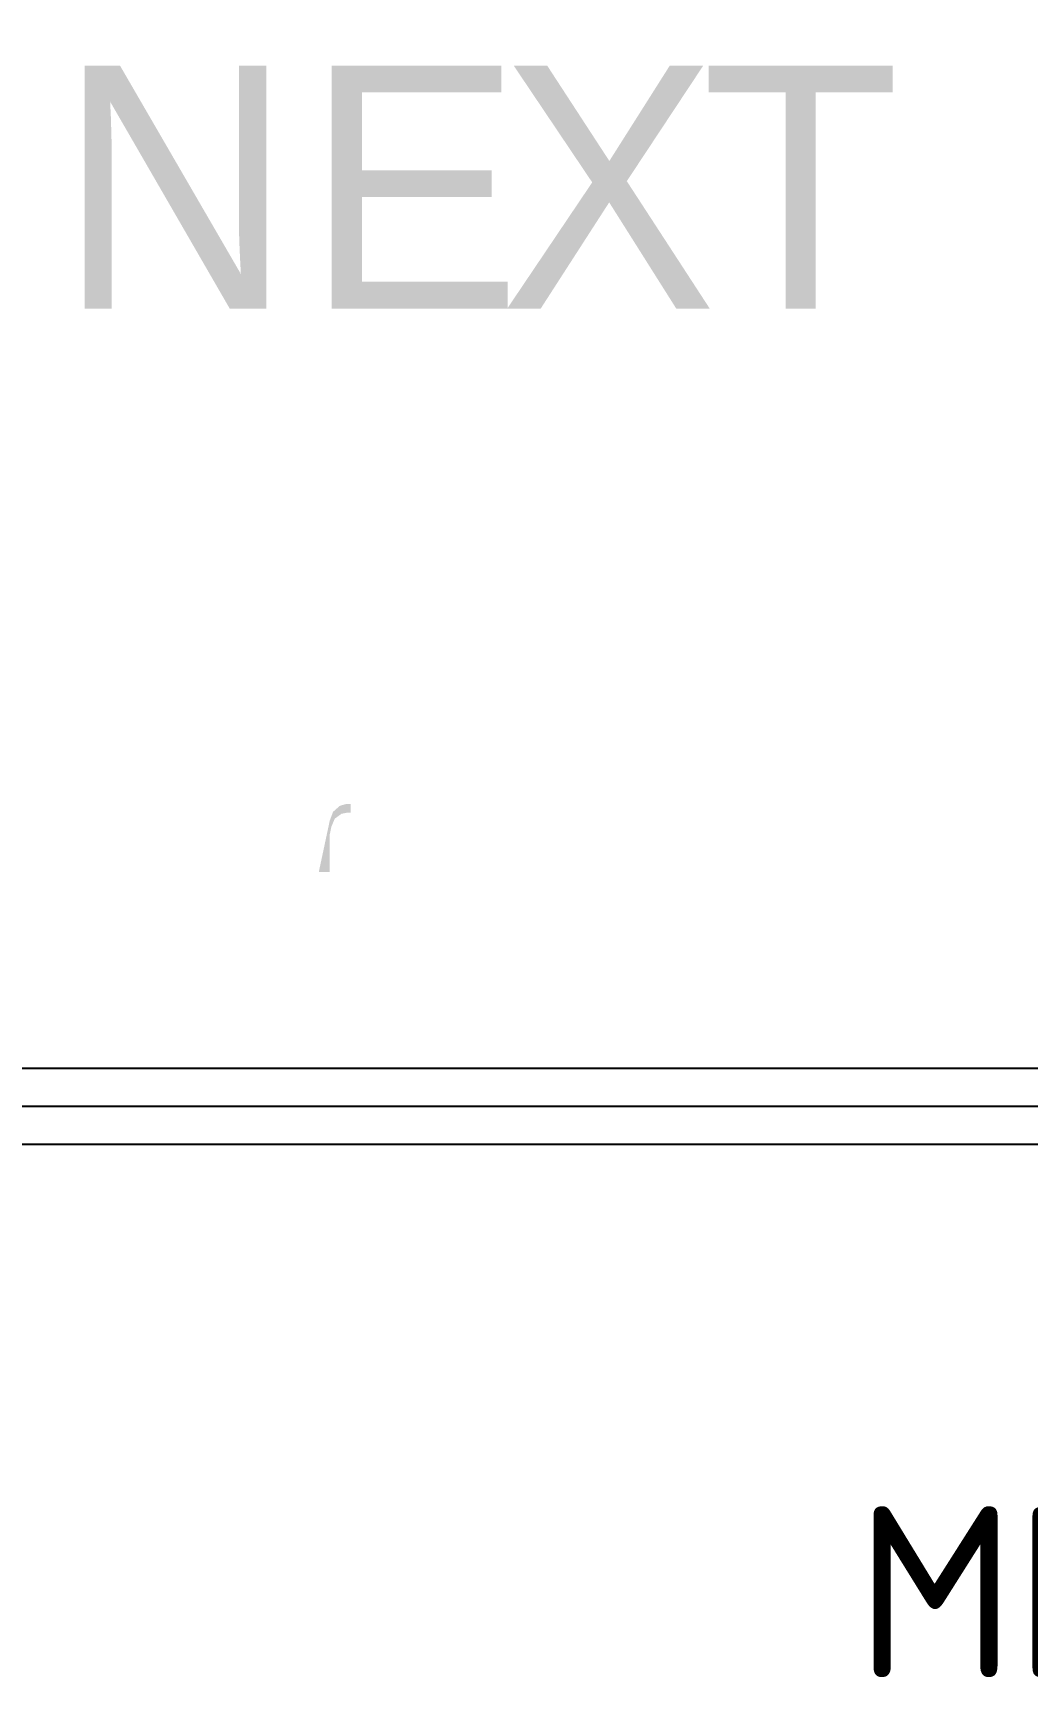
# Model space of a CAD drawing. Extents: x 85 to 285, y 126 to 270.
# Drawn here: x 134.1 to 177.7, y 126.2 to 198.4 of the extents above; entities that cross this region are included whole.
import ezdxf

# ---------------------------------------------------------------- set-up
doc = ezdxf.new("R2010")
doc.units = 0
for name, color, linetype in [('L18', 4, 'CONTINUOUS'), ('L35', 3, 'CONTINUOUS'), ('T25', 1, 'CONTINUOUS')]:
    doc.layers.add(name, color=color, linetype=linetype)
doc.styles.add('DSERIES', font='Dseries.shx')
doc.styles.add('ISO', font='iso3098b.shx')

# ---------------------------------------------------------------- blocks, each defined once
blk = doc.blocks.new('BLK11')
at = {"layer": 'L35', "style": 'DSERIES'}
for s, p in [('N', (0, 0)), ('E', (10.84, 0)), ('X', (19.392, 0)), ('T', (28.243, 0))]:
    blk.add_text(s, height=10.667, dxfattribs=at).set_placement(p)

msp = doc.modelspace()

# ---------------------------------------------------------------- hatches: boundary and pattern name
at = {"layer": 'L18'}
h = msp.add_hatch(color=256, dxfattribs=at)
h.paths.add_polyline_path([(147.255, 170.22), (147.771, 170.22)], flags=16)
h.paths.add_polyline_path([(147.771, 170.22), (147.255, 170.22)])
h.paths.add_polyline_path([(147.771, 169.867), (147.771, 170.22)], flags=17)
h.paths.add_polyline_path([(146.379, 169.867), (146.757, 169.867)], flags=17)
h.paths.add_polyline_path([(146.379, 169.867), (146.757, 169.867)], flags=16)
h.paths.add_polyline_path([(146.757, 169.867), (146.736, 168.097)], flags=16)
h.paths.add_polyline_path([(146.757, 169.867), (146.736, 168.097)])
h.paths.add_polyline_path([(146.815, 167.788), (146.736, 168.097)], flags=16)
h.paths.add_polyline_path([(146.815, 167.788), (146.736, 168.097)])
h.paths.add_polyline_path([(146.815, 167.788), (146.974, 167.566)], flags=16)
h.paths.add_polyline_path([(146.815, 167.788), (146.974, 167.566)])
h.paths.add_polyline_path([(147.175, 167.389), (146.974, 167.566)], flags=16)
h.paths.add_polyline_path([(147.175, 167.389), (146.974, 167.566)])
h.paths.add_polyline_path([(147.175, 167.389), (147.452, 167.301)])
h.paths.add_polyline_path([(147.175, 167.389), (147.452, 167.301)], flags=16)
h.paths.add_polyline_path([(147.771, 167.301), (147.452, 167.301)], flags=17)
h.paths.add_polyline_path([(147.771, 167.301), (147.452, 167.301)], flags=17)
h.paths.add_polyline_path([(147.771, 167.301), (147.771, 167.743)], flags=17)
h.paths.add_polyline_path([(147.771, 167.301), (147.771, 167.743)], flags=17)
h.paths.add_polyline_path([(147.653, 167.743), (147.771, 167.743)], flags=16)
h.paths.add_polyline_path([(147.653, 167.743), (147.771, 167.743)], flags=17)
h.paths.add_polyline_path([(147.493, 167.788), (147.653, 167.743)], flags=17)
h.paths.add_polyline_path([(147.493, 167.788), (147.653, 167.743)], flags=17)
h.paths.add_polyline_path([(147.373, 167.876), (147.493, 167.788)], flags=17)
h.paths.add_polyline_path([(147.373, 167.876), (147.493, 167.788)], flags=17)
h.paths.add_polyline_path([(147.293, 168.053), (147.373, 167.876)], flags=17)
h.paths.add_polyline_path([(147.293, 168.053), (147.373, 167.876)], flags=17)
h.paths.add_polyline_path([(147.255, 168.23), (147.293, 168.053)], flags=17)
h.paths.add_polyline_path([(147.255, 168.23), (147.293, 168.053)], flags=17)
h.paths.add_polyline_path([(147.771, 169.867), (147.255, 169.867)])
h.paths.add_polyline_path([(147.771, 169.867), (147.771, 170.22)], flags=17)
h = msp.add_hatch(color=256, dxfattribs=at)
h.paths.add_polyline_path([(151.979, 161.601), (152.459, 161.601)])
edge = h.paths.add_edge_path()
edge.add_line((152.459, 165.72), (152.459, 161.601))
edge.add_line((152.459, 165.72), (152.459, 161.601))
edge = h.paths.add_edge_path()
edge.add_line((152.017, 165.72), (152.459, 165.72))
edge.add_line((152.017, 165.72), (152.459, 165.72))
edge = h.paths.add_edge_path()
edge.add_line((152.017, 161.601), (152.017, 165.72))
edge.add_line((152.017, 161.601), (152.017, 165.72))
h = msp.add_hatch(color=256, dxfattribs=at)
h.paths.add_polyline_path([(147.119, 164.505), (147.119, 163.812)], flags=17)
edge = h.paths.add_edge_path(flags=17)
edge.add_line((146.638, 164.505), (147.119, 164.505))
edge.add_line((146.638, 164.505), (147.119, 164.505))
edge = h.paths.add_edge_path(flags=16)
edge.add_line((146.638, 161.601), (146.638, 164.505))
edge.add_line((146.638, 161.601), (146.638, 164.505))
edge = h.paths.add_edge_path()
edge.add_line((147.119, 163.812), (147.266, 164.202))
edge.add_line((147.266, 164.202), (147.561, 164.464))
edge.add_line((147.561, 164.464), (147.856, 164.55))
edge.add_line((147.856, 164.55), (148.039, 164.55))
edge.add_line((148.039, 164.55), (148.039, 164.16))
edge.add_line((148.039, 164.16), (147.856, 164.16))
edge.add_line((147.856, 164.16), (147.635, 164.116))
edge.add_line((147.635, 164.116), (147.34, 163.901))
edge.add_line((147.34, 163.901), (147.193, 163.553))
edge.add_line((147.193, 163.553), (147.119, 163.205))
edge.add_line((147.119, 163.205), (147.119, 161.557))
edge.add_line((147.119, 161.557), (146.638, 161.557))
h = msp.add_hatch(color=256, dxfattribs=at)
h.paths.add_polyline_path([(146.638, 161.557), (147.119, 161.557)])
edge = h.paths.add_edge_path()
edge.add_line((147.119, 163.205), (147.119, 161.557))
edge.add_line((147.119, 163.205), (147.119, 161.557))
edge = h.paths.add_edge_path()
edge.add_line((147.193, 163.553), (147.119, 163.205))
edge.add_line((147.193, 163.553), (147.119, 163.205))
edge = h.paths.add_edge_path()
edge.add_line((147.34, 163.901), (147.193, 163.553))
edge.add_line((147.34, 163.901), (147.193, 163.553))
edge = h.paths.add_edge_path()
edge.add_line((147.635, 164.116), (147.34, 163.901))
edge.add_line((147.635, 164.116), (147.34, 163.901))
edge = h.paths.add_edge_path()
edge.add_line((147.856, 164.16), (147.635, 164.116))
edge.add_line((147.856, 164.16), (147.635, 164.116))
edge = h.paths.add_edge_path()
edge.add_line((148.039, 164.16), (147.856, 164.16))
edge.add_line((148.039, 164.16), (147.856, 164.16))
edge = h.paths.add_edge_path()
edge.add_line((148.039, 164.55), (148.039, 164.16))
edge.add_line((148.039, 164.55), (148.039, 164.16))
edge = h.paths.add_edge_path()
edge.add_line((147.856, 164.55), (148.039, 164.55))
edge.add_line((147.856, 164.55), (148.039, 164.55))
edge = h.paths.add_edge_path()
edge.add_line((147.561, 164.464), (147.856, 164.55))
edge.add_line((147.561, 164.464), (147.856, 164.55))
edge = h.paths.add_edge_path()
edge.add_line((147.266, 164.202), (147.561, 164.464))
edge.add_line((147.266, 164.202), (147.561, 164.464))
edge = h.paths.add_edge_path()
edge.add_line((147.119, 163.812), (147.266, 164.202))
edge.add_line((147.119, 163.812), (147.266, 164.202))
h.paths.add_polyline_path([(146.638, 161.601), (146.638, 164.505)])
edge = h.paths.add_edge_path()
edge.add_line((146.638, 164.505), (147.119, 164.505))
edge.add_line((146.638, 164.505), (147.119, 164.505))
edge = h.paths.add_edge_path()
edge.add_line((147.119, 164.505), (147.119, 163.812))
edge.add_line((147.119, 164.505), (147.119, 163.812))

# ---------------------------------------------------------------- linework, layer by layer
at = {"layer": 'L35'}
for points in [[(85.162, 162.945), (85.162, 256.278, -0.414214), (98.496, 269.612), (271.829, 269.612, -0.414214), (285.162, 256.278), (285.162, 162.945, -0.414214), (271.829, 149.612), (98.496, 149.612, -0.414214)], [(86.829, 162.945), (86.829, 256.278, -0.414214), (98.496, 267.945), (271.829, 267.945, -0.414214), (283.496, 256.278), (283.496, 162.945, -0.414214), (271.829, 151.278), (98.496, 151.278, -0.414214)], [(88.496, 162.945), (88.496, 256.278, -0.414214), (98.496, 266.278), (271.829, 266.278, -0.414214), (281.829, 256.278), (281.829, 162.945, -0.414214), (271.829, 152.945), (98.496, 152.945, -0.414214)]]:
    msp.add_lwpolyline(points, format="xyb", close=True, dxfattribs=at)

# ---------------------------------------------------------------- block references
msp.add_blockref('BLK11', (135.195, 186.278), dxfattribs=at)

# ---------------------------------------------------------------- texts
at = {"layer": 'T25', "color": 3, "style": 'ISO'}
msp.add_text('MR-GM-15', height=7.5, dxfattribs=at).set_placement((170.221, 126.236))

doc.saveas('drawing.dxf')
